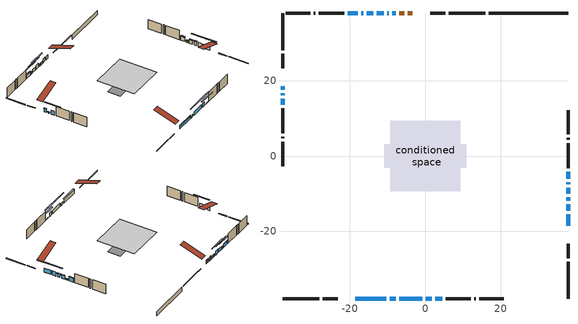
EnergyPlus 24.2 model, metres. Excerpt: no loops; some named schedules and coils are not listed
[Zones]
conditioned space
 floor adiabatic (AdiabaticFloorConstruction): -9.32,-9.32 -9.32,9.32 9.32,9.32 9.32,-9.32 z2.59
 floor foundation (Slab1 construction): -3.73,-1.52 -3.73,1.52 3.73,1.52 3.73,-1.52 z-1.98
 floor foundation (Slab2 construction): -10.9,-3.12 -10.9,3.12 10.9,3.12 10.9,-3.12 z0
 wall outside (RimJoist1 construction): 15.97,37.93 6.2,37.93 / -37.93,-37.93 -28.16,-37.93 / -37.93,37.93 -37.93,28.16 / 37.93,-37.93 37.93,-28.16 z0.15:0.45
 wall outside (RimJoist2 construction): 5.27,37.93 1.33,37.93 / -27.23,-37.93 -23.29,-37.93 / -37.93,27.23 -37.93,23.29 / 37.93,-27.23 37.93,-23.29 z0.15:0.45
 wall outside (AdiabaticWallConstruction 1): -3.39,37.93 -4.65,37.93 / -5.58,37.93 -6.97,37.93 z0.15:2.18
 wall outside (AdiabaticWallConstruction): -7.9,37.93 -8.73,37.93 / -9.41,-37.93 -7.78,-37.93 / -9.66,37.93 -10.08,37.93 / -16.52,37.93 -16.98,37.93 z0.15:1.37; -37.93,18.57 -37.93,17.65 / -18.57,-37.93 -10.34,-37.93 / 37.93,-11.83 37.93,-10.92 / 37.93,-9.99 37.93,-8.46 z0.15:1.98; -37.93,16.73 -37.93,16.11 / 37.93,-7.54 37.93,-6.92 z0.15:0.76; 37.93,-18.57 37.93,-15.52 / -37.93,15.19 -37.93,13.66 / -6.85,-37.93 -0.76,-37.93 / 0.17,-37.93 1.7,-37.93 z0.15:2.18; 37.93,-14.59 37.93,-12.76 / -11.01,37.93 -12.84,37.93 / 37.93,-6 37.93,-4.17 z0.15:2.23; -13.77,37.93 -15.6,37.93 / -17.91,37.93 -20.66,37.93 z0.15:1.78; 2.62,-37.93 4.46,-37.93 z0.15:0.36
 wall outside (Wall1 construction): -21.58,37.93 -28.24,37.93 / 5.38,-37.93 12.04,-37.93 / -37.93,12.73 -37.93,6.07 / 37.93,-3.24 37.93,3.42 z0.15:5.03
 wall outside (Wall2 construction): -29.17,37.93 -29.66,37.93 / 12.97,-37.93 13.46,-37.93 / -37.93,5.15 -37.93,4.66 / 37.93,4.35 37.93,4.84 z0.15:5.03
 wall outside (Wall3 construction): -30.59,37.93 -37.01,37.93 / 14.39,-37.93 20.81,-37.93 / -37.93,3.73 -37.93,-2.69 / 37.93,5.77 37.93,12.18 z0.15:5.03
 wall foundation (FoundationWall1 construction): 37.93,37.93 16.9,37.93 z-1.98:0.15
 window (WindowConstruction 17): -7.9,37.93 -8.73,37.93 z0.15:1.37
 window (WindowConstruction 5): -37.93,18.57 -37.93,17.65 z0.15:1.98
 window (WindowConstruction 6): -37.93,16.72 -37.93,16.11 z0.15:0.76
 window (WindowConstruction 7): -18.57,-37.93 -10.34,-37.93 z0.15:1.98
 window (WindowConstruction 18): -9.41,-37.93 -7.78,-37.93 z0.15:1.37
 window (WindowConstruction 19): -9.66,37.93 -10.08,37.93 z0.15:1.37
 window (WindowConstruction 8): 37.93,-18.57 37.93,-15.52 z0.15:2.18
 window (WindowConstruction 9): 37.93,-14.59 37.93,-12.76 z0.15:2.23
 window (WindowConstruction 10): -11.01,37.93 -12.84,37.93 z0.15:2.23
 window (WindowConstruction 11): -13.77,37.93 -15.6,37.93 z0.15:1.77
 window (WindowConstruction 12): -16.53,37.93 -16.98,37.93 z0.15:1.37
 window (WindowConstruction 13): -37.93,15.18 -37.93,13.66 z0.15:2.18
 window (WindowConstruction 14): -6.85,-37.93 -0.76,-37.93 z0.15:2.18
 window (WindowConstruction 15): 0.17,-37.93 1.7,-37.93 z0.15:2.18
 window (WindowConstruction): 37.93,-11.83 37.93,-10.92 z0.15:1.98
 window (WindowConstruction 16): 2.63,-37.93 4.45,-37.93 z0.15:0.35
 window (WindowConstruction 1): 37.93,-9.99 37.93,-8.46 z0.15:1.98
 window (WindowConstruction 2): 37.93,-7.54 37.93,-6.93 z0.15:0.76
 window (WindowConstruction 3): 37.93,-6 37.93,-4.17 z0.15:2.23
 window (WindowConstruction 4): -17.91,37.93 -20.65,37.93 z0.15:1.77
 door (Door): -3.39,37.93 -4.65,37.93 z0.15:2.18
 door (Door 1): -5.58,37.93 -6.97,37.93 z0.15:2.18
 ceiling adiabatic (AdiabaticFloorConstruction): 9.32,-9.32 9.32,9.32 -9.32,9.32 -9.32,-9.32 z2.59
 roof outside (Roof1 construction): -2.46,37.93,5.03 -2.46,27.06,8.65 0.4,27.06,8.65 0.4,37.93,5.03; -19.5,-37.93,5.03 -19.5,-27.06,8.65 -22.36,-27.06,8.65 -22.36,-37.93,5.03; -37.93,19.5,5.03 -27.06,19.5,8.65 -27.06,22.36,8.65 -37.93,22.36,5.03; 37.93,-19.5,5.03 27.06,-19.5,8.65 27.06,-22.36,8.65 37.93,-22.36,5.03
shading: -37.93,17.45 -37.93,18.77 -38.35,18.77 -38.35,17.45 z2.18; -37.93,15.91 -37.93,16.92 -38.35,16.92 -38.35,15.91 z0.96; -10.14,-37.93 -18.77,-37.93 -18.77,-38.35 -10.14,-38.35 z2.18; 37.93,-12.18 37.93,-21.91 38.35,-21.91 38.35,-12.18 z5.52; 37.93,-9.42 37.93,-17.93 38.35,-17.93 38.35,-9.42 z5.57; -16.18,37.93 -7.67,37.93 -7.67,38.35 -16.18,38.35 z5.57; -18.94,37.93 -10.43,37.93 -10.43,38.35 -18.94,38.35 z5.12; -20.32,37.93 -13.18,37.93 -13.18,38.35 -20.32,38.35 z4.71; -37.93,10.32 -37.93,18.53 -38.35,18.53 -38.35,10.32 z5.52; 2.58,-37.93 -10.19,-37.93 -10.19,-38.35 2.58,-38.35 z5.52; 5.04,-37.93 -3.17,-37.93 -3.17,-38.35 5.04,-38.35 z5.52; 37.93,-10.72 37.93,-12.03 38.35,-12.03 38.35,-10.72 z2.18; 7.79,-37.93 -0.72,-37.93 -0.72,-38.35 7.79,-38.35 z3.69; 37.93,-8.26 37.93,-10.19 38.35,-10.19 38.35,-8.26 z2.18; 37.93,-6.72 37.93,-7.74 38.35,-7.74 38.35,-6.72 z0.96; 37.93,-3.97 37.93,-6.2 38.35,-6.2 38.35,-3.97 z2.43; -20.86,37.93 -17.71,37.93 -17.71,38.35 -20.86,38.35 z1.98
[Building]
Building 1: Terrain=Suburbs
[Site:Location]
St Jovite_QC: Latitude {deg}=46.08; Longitude {deg}=-74.56; Time Zone {hr}=-5; Elevation {m}=239; Keep Site Location Information=Yes
[Site:GroundTemperature:Shallow]
-1.01822, -3.33344, -3.51885, -2.42016, 1.99046, 6.38054, 10.1865, 12.5975, 12.8023, 10.8414, 7.13247, 2.87707
[Site:WaterMainsTemperature]
Calculation Method=Schedule; Temperature Schedule=mains temperature schedule
[Material] Roughness=Rough; Thermal Absorptance=0.9
Name | Thickness {m} | Conductivity {W/m-K} | Density {kg/m3} | Specific Heat {J/kg-K} | Solar Absorptance | Visible Absorptance
asphalt or fiberglass shingles | 0.00635 | 0.162714 | 1121.4 | 1465.45 | 0.84 | 0.84
concrete 4.0 in. | 0.1016 | 1.803125 | 2242.8 | 837.4 | 0.7 | 0.7
concrete 8.0 in. | 0.2032 | 1.803125 | 2242.8 | 837.4 | 0.7 | 0.7
door material | 0.04445 | 0.0451087 | 512.64 | 1214.23 | 0.7 | 0.7
exterior vertical ins | 0.0463172 | 0.029427 | 32.04 | 1214.23 | 0.7 | 0.7
floor covering | 0.0127 | 0.0433444 | 54.468 | 1339.84 | 0.6 | 0.6
floor rigid ins; wall rigid ins 1 | 0.512978 | 0.029427 | 32.04 | 1214.23 | 0.7 | 0.7
floor stud and cavity | 0.1397 | 1.75129 | 37.0049 | 1207.88 | 0.7 | 0.7
furniture material conditioned space 1 | 0.1524 | 0.115458 | 640.8 | 1214.23 | 0.6 | 0.6
gypsum board | 0.0127 | 0.160291 | 801 | 837.4 | 0.6 | 0.6
gypsum board 1 | 0.0127 | 0.160291 | 801 | 837.4 | 0.7 | 0.7
interior vertical ins | 0.025908 | 0.029427 | 32.04 | 1214.23 | 0.7 | 0.7
osb sheathing 0.5 in. | 0.0127 | 0.115458 | 512.64 | 1214.23 | 0.7 | 0.7
osb sheathing 0.75 in. | 0.01905 | 0.115458 | 512.64 | 1214.23 | 0.7 | 0.7
osb sheathing 2.0 in. | 0.0508 | 0.115458 | 512.64 | 1214.23 | 0.7 | 0.7
rim joist rigid ins; slab rigid ins | 0.051816 | 0.029427 | 32.04 | 1214.23 | 0.7 | 0.7
rim joist stud and cavity | 0.0508 | 0.0451784 | 125.044 | 1163.47 | 0.6 | 0.6
rim joist stud and cavity 1 | 0.0508 | 0.0361719 | 125.044 | 1163.47 | 0.6 | 0.6
roof rigid ins; wall rigid ins | 0.103632 | 0.029427 | 32.04 | 1214.23 | 0.7 | 0.7
roof stud and cavity | 0.2032 | 0.15109 | 78.34581 | 1123.46 | 0.7 | 0.7
wall stud and cavity | 0.1397 | 0.146382 | 139.0536 | 1170.24 | 0.7 | 0.7
wall stud and cavity 1 | 0.1397 | 0.215597 | 139.0536 | 1170.24 | 0.7 | 0.7
wall stud and cavity 2 | 0.1397 | 0.145844 | 139.0536 | 1170.24 | 0.7 | 0.7
wall stud and cavity 3 | 0.0889 | 0.380278 | 52.3479 | 1209.89 | 0.7 | 0.7
wall stud and cavity 4 | 0.0889 | 0.391764 | 83.0341 | 1211.67 | 0.7 | 0.7
wood siding | 0.0254 | 0.102417 | 544.68 | 1172.36 | 0.4 | 0.4
wood siding 1; wood siding 2; wood siding 3 | 0.0254 | 0.102417 | 544.68 | 1172.36 | 0.7 | 0.7
[WindowMaterial:SimpleGlazingSystem]
Name | U-Factor {W/m2-K} | Solar Heat Gain Coefficient
WindowMaterial | 1.848189 | 0.51
WindowMaterial 1 | 1.777214 | 0.54
WindowMaterial 10 | 3.13255 | 0.24
WindowMaterial 11 | 2.986628 | 0.6
WindowMaterial 12 | 2.96732 | 0.63
WindowMaterial 2 | 1.8692 | 0.49
WindowMaterial 3 | 1.79482 | 0.54
WindowMaterial 4 | 1.73804 | 0.56
WindowMaterial 5 | 3.28075 | 0.67
WindowMaterial 6 | 1.76813 | 0.55
WindowMaterial 7 | 1.85557 | 0.5
WindowMaterial 8 | 3.28075 | 0.68
WindowMaterial 9 | 3.276206 | 0.58
[Construction]
AdiabaticFloorConstruction: floor stud and cavity, floor rigid ins, osb sheathing 0.75 in., floor covering
AdiabaticWallConstruction: wood siding 2, wall rigid ins 1, wall stud and cavity 3, gypsum board
AdiabaticWallConstruction 1: wood siding 3, wall rigid ins 1, wall stud and cavity 3, gypsum board
Door; Door 1: door material
FoundationWall1 construction: concrete 8.0 in., gypsum board 1
furniture construction conditioned space 1: furniture material conditioned space 1
PartitionWallConstruction: gypsum board, wall stud and cavity 4, gypsum board
RimJoist1 construction: wood siding 1, osb sheathing 2.0 in., rim joist stud and cavity
RimJoist2 construction: wood siding 1, rim joist rigid ins, osb sheathing 2.0 in., rim joist stud and cavity 1
Roof1 construction: asphalt or fiberglass shingles, roof rigid ins, osb sheathing 0.75 in., roof stud and cavity, gypsum board
Slab1 construction: concrete 4.0 in.
Slab2 construction: slab rigid ins, concrete 4.0 in.
Wall1 construction: wood siding, wall rigid ins, osb sheathing 0.5 in., wall stud and cavity, gypsum board
Wall2 construction: wood siding, wall rigid ins, osb sheathing 0.5 in., wall stud and cavity 1, gypsum board
Wall3 construction: wood siding, wall rigid ins, osb sheathing 0.5 in., wall stud and cavity 2, gypsum board
WindowConstruction; WindowConstruction 5: WindowMaterial
WindowConstruction 1: WindowMaterial 1
WindowConstruction 10; WindowConstruction 3; WindowConstruction 9: WindowMaterial 3
WindowConstruction 11; WindowConstruction 4: WindowMaterial 4
WindowConstruction 12: WindowMaterial 7
WindowConstruction 13; WindowConstruction 8: WindowMaterial 6
WindowConstruction 14: WindowMaterial 8
WindowConstruction 15: WindowMaterial 9
WindowConstruction 16: WindowMaterial 10
WindowConstruction 17; WindowConstruction 19: WindowMaterial 11
WindowConstruction 18: WindowMaterial 12
WindowConstruction 2; WindowConstruction 6: WindowMaterial 2
WindowConstruction 7: WindowMaterial 5
[Zone]
conditioned space: Multiplier=1; Volume {m3}=924.9; Part of Total Floor Area=Yes
[Space]
conditioned space 1: Zone=conditioned space; Volume {m3}=924.9
[SurfaceProperty:ExposedFoundationPerimeter] Exposed Perimeter Calculation Method=TotalExposedPerimeter
Name | Total Exposed Perimeter {m}
Slab1 | 21.031
Slab2 | 56.083
[InternalMass] Zone or ZoneList=conditioned space; Space or SpaceList=conditioned space 1
Name | Construction | Surface Area {m2}
furniture mass conditioned space 1 | furniture construction conditioned space 1 | 202.412
partition wall mass | PartitionWallConstruction | 506.03
[Lights]
interior lighting: Zone or ZoneList or Space or SpaceList=conditioned space 1; Schedule=interior lighting schedule; Design Level Calculation Method=LightingLevel; Lighting Level {W}=343.2; Return Air Fraction=0; Fraction Radiant=0.6; Fraction Visible=0.2; Fraction Replaceable=1
[People]
occupants: Zone or ZoneList or Space or SpaceList=conditioned space 1; Number of People Schedule=occupants schedule; Number of People Calculation Method=People; Number of People=3; Fraction Radiant=0.314171; Sensible Heat Fraction=0.56303; Activity Level Schedule=occupants activity schedule; Carbon Dioxide Generation Rate {m3/s-W}=0; Enable ASHRAE 55 Comfort Warnings=No; Mean Radiant Temperature Calculation Type=EnclosureAveraged
[ElectricEquipment] Zone or ZoneList or Space or SpaceList=conditioned space 1; Design Level Calculation Method=EquipmentLevel
Name | Schedule | Design Level {W} | Fraction Latent | Fraction Radiant | Fraction Lost
clothes dryer | clothes dryer schedule | 140.772 | 0.015 | 0.081 | 0.85
clothes washer | clothes washer schedule | 32.1985 | 0.03 | 0.162 | 0.7
cooking range | cooking range schedule | 215.147 | 0.08 | 0.432 | 0.2
dishwasher | dishwasher schedule | 66.8632 | 0.3 | 0.18 | 0.4
fridge | fridge schedule | 72.9452 | 0 | 0.6 | 0
mech vent house fan | mech vent house fan schedule | 0 | 0 | 0 | 1
mech vent house fan cfis | mech vent house fan cfis schedule | 0 | 0 | 0 | 0
misc plug loads | misc plug loads schedule | 494.7 | 0.045 | 0.513 | 0.1
whole house fan | Always On Discrete | 0 | 0 | 0 | 1
[OtherEquipment] Zone or ZoneList or Space or SpaceList=conditioned space 1; Design Level Calculation Method=EquipmentLevel
Name | Fuel Type | Schedule | Design Level {W} | Fraction Latent | Fraction Radiant | Fraction Lost
clothes dryer 1 | Electricity | clothes dryer schedule | 0 | 0.015 | 0.081 | 0.85
cooking range 1 | Electricity | cooking range schedule | 0 | 0.08 | 0.432 | 0.2
general water use latent | None | general water use schedule | 62.594 | 1 | 0 | 0
general water use sensible | None | general water use schedule | -61.6891 | 0 | 0.6 | 0
mech vent house fan latent load | None | Always On Discrete | 0 | 1 | 0 | 0
mech vent house fan sensible load | None | Always On Discrete | 0 | 0 | 0 | 0
water heater energy adjustment1 | Electricity | Always On Discrete | 0.01 | 0 | 0 | 1
[ZoneInfiltration:DesignFlowRate] Zone or ZoneList or Space or SpaceList=conditioned space 1; Schedule=Always On Discrete; Design Flow Rate Calculation Method=Flow/Zone; Design Flow Rate {m3/s}=0
infil flow; natural vent flow; whole house fan flow
[ZoneControl:Thermostat]
conditioned space Thermostat: Zone or ZoneList=conditioned space; Control Type Schedule=conditioned space Thermostat Schedule; Control 1=conditioned space temperature setpoint; Temperature Difference Between Cutout And Setpoint {deltaC}=0
[ThermostatSetpoint:DualSetpoint]
conditioned space temperature setpoint: Heating Setpoint Temperature Schedule=heating setpoint; Cooling Setpoint Temperature Schedule=cooling setpoint
[AirLoopHVAC:UnitarySystem] Control Type=Load; Controlling Zone or Thermostat Location=conditioned space; Dehumidification Control Type=None; Availability Schedule=Always On Discrete; Fan Placement=BlowThrough; DX Heating Coil Sizing Ratio=1; Use DOAS DX Cooling Coil=No; Minimum Supply Air Temperature {C}=2; Latent Load Control=SensibleOnlyLoadControl; Cooling Supply Air Flow Rate Method=None; Heating Supply Air Flow Rate Method=SupplyAirFlowRate; Heating Supply Air Flow Rate {m3/s}=0.00141584; No Load Supply Air Flow Rate Method=SupplyAirFlowRate; No Load Supply Air Flow Rate {m3/s}=0; No Load Supply Air Flow Rate Control Set To Low Speed=Yes; Maximum Supply Air Temperature {C}=48.8889; Maximum Outdoor Dry-Bulb Temperature for Supplemental Heater Operation {C}=21; Ancillary On-Cycle Electric Power {W}=0; Ancillary Off-Cycle Electric Power {W}=0
Name | Supply Fan | Supply Air Fan Operating Mode Schedule | Heating Coil
unit heater unitary system | unit heater supply fan | unit heater auto fan schedule | unit heater htg coil
unit heater unitary system 1 | unit heater supply fan 1 | unit heater auto fan schedule 1 | unit heater htg coil 1
[Zone equipment]
conditioned space: electric baseboard, unit heater unitary system, unit heater unitary system 1
[Foundation:Kiva] Initial Indoor Air Temperature {C}=21; Wall Depth Below Slab {m}=0.2032
Name | Wall Height Above Grade {m} | Custom Block Material Name 1 | Custom Block Depth 1 {m} | Custom Block X Position 1 {m} | Custom Block Z Position 1 {m} | Interior Vertical Insulation Material | Interior Vertical Insulation Depth {m}
Foundation Kiva 1 | 0.149992 | exterior vertical ins | 2.13 | 0.2159 | 0
Foundation Kiva 2 | 0.1016 |  |  |  |  | interior vertical ins | 0.1016
[Foundation:Kiva:Settings]
Soil Conductivity {W/m-K}=0.849921; Soil Density {kg/m3}=1842.3; Soil Specific Heat {J/kg-K}=418.7; Ground Solar Absorptivity=0.9; Ground Thermal Absorptivity=0.9; Ground Surface Roughness {m}=0.03; Far-Field Width {m}=40; Deep-Ground Boundary Condition=ZeroFlux; Deep-Ground Depth {m}=40; Minimum Cell Dimension {m}=0.2; Maximum Cell Growth Coefficient=3; Simulation Timestep=Timestep
[Exterior:Lights]
exterior lighting: Schedule=exterior lighting schedule; Design Level {W}=75.6
[EnergyManagementSystem:Sensor] Output:Variable or Output:Meter Index Key=conditioned space
Name | Output:Variable or Output:Meter
conditioned_space_clg_unmet_s | Zone Cooling Setpoint Not Met Time
conditioned_space_htg_unmet_s | Zone Heating Setpoint Not Met Time
fridge_tin_s; tin_s; tin_s_1 | Zone Mean Air Temperature
tout_s | Zone Outdoor Air Drybulb Temperature
win_s | Zone Air Humidity Ratio
[Schedule:Week:Daily]
interior lighting schedule Week Rule - Jan1-Jan27: interior lighting schedule day, interior lighting schedule day, interior lighting schedule day, interior lighting schedule day, interior lighting schedule day, interior lighting schedule day, interior lighting schedule day, interior lighting schedule default day, interior lighting schedule default day, interior lighting schedule default day, interior lighting schedule default day, interior lighting schedule default day
interior lighting schedule Week Rule - Jan28-Feb3: interior lighting schedule day, interior lighting schedule day, interior lighting schedule day, interior lighting schedule day, interior lighting schedule day 1, interior lighting schedule day 1, interior lighting schedule day 1, interior lighting schedule default day, interior lighting schedule default day, interior lighting schedule default day, interior lighting schedule default day, interior lighting schedule default day
interior lighting schedule Week Rule - Feb4-Feb24: interior lighting schedule day 1, interior lighting schedule day 1, interior lighting schedule day 1, interior lighting schedule day 1, interior lighting schedule day 1, interior lighting schedule day 1, interior lighting schedule day 1, interior lighting schedule default day, interior lighting schedule default day, interior lighting schedule default day, interior lighting schedule default day, interior lighting schedule default day
interior lighting schedule Week Rule - Feb25-Mar3: interior lighting schedule day 1, interior lighting schedule day 1, interior lighting schedule day 1, interior lighting schedule day 1, interior lighting schedule day 2, interior lighting schedule day 2, interior lighting schedule day 2, interior lighting schedule default day, interior lighting schedule default day, interior lighting schedule default day, interior lighting schedule default day, interior lighting schedule default day
interior lighting schedule Week Rule - Mar4-Mar31: interior lighting schedule day 2, interior lighting schedule day 2, interior lighting schedule day 2, interior lighting schedule day 2, interior lighting schedule day 2, interior lighting schedule day 2, interior lighting schedule day 2, interior lighting schedule default day, interior lighting schedule default day, interior lighting schedule default day, interior lighting schedule default day, interior lighting schedule default day
interior lighting schedule Week Rule - Apr1-Apr28: interior lighting schedule day 3, interior lighting schedule day 3, interior lighting schedule day 3, interior lighting schedule day 3, interior lighting schedule day 3, interior lighting schedule day 3, interior lighting schedule day 3, interior lighting schedule default day, interior lighting schedule default day, interior lighting schedule default day, interior lighting schedule default day, interior lighting schedule default day
interior lighting schedule Week Rule - Apr29-May5: interior lighting schedule day 3, interior lighting schedule day 3, interior lighting schedule day 4, interior lighting schedule day 4, interior lighting schedule day 4, interior lighting schedule day 4, interior lighting schedule day 4, interior lighting schedule default day, interior lighting schedule default day, interior lighting schedule default day, interior lighting schedule default day, interior lighting schedule default day
interior lighting schedule Week Rule - May6-May26: interior lighting schedule day 4, interior lighting schedule day 4, interior lighting schedule day 4, interior lighting schedule day 4, interior lighting schedule day 4, interior lighting schedule day 4, interior lighting schedule day 4, interior lighting schedule default day, interior lighting schedule default day, interior lighting schedule default day, interior lighting schedule default day, interior lighting schedule default day
interior lighting schedule Week Rule - May27-Jun2: interior lighting schedule day 4, interior lighting schedule day 4, interior lighting schedule day 4, interior lighting schedule day 4, interior lighting schedule day 4, interior lighting schedule day 5, interior lighting schedule day 5, interior lighting schedule default day, interior lighting schedule default day, interior lighting schedule default day, interior lighting schedule default day, interior lighting schedule default day
interior lighting schedule Week Rule - Jun3-Jun30: interior lighting schedule day 5, interior lighting schedule day 5, interior lighting schedule day 5, interior lighting schedule day 5, interior lighting schedule day 5, interior lighting schedule day 5, interior lighting schedule day 5, interior lighting schedule default day, interior lighting schedule default day, interior lighting schedule default day, interior lighting schedule default day, interior lighting schedule default day
interior lighting schedule Week Rule - Jul1-Jul28: interior lighting schedule day 6, interior lighting schedule day 6, interior lighting schedule day 6, interior lighting schedule day 6, interior lighting schedule day 6, interior lighting schedule day 6, interior lighting schedule day 6, interior lighting schedule default day, interior lighting schedule default day, interior lighting schedule default day, interior lighting schedule default day, interior lighting schedule default day
interior lighting schedule Week Rule - Jul29-Aug4: interior lighting schedule day 6, interior lighting schedule day 6, interior lighting schedule day 6, interior lighting schedule day 7, interior lighting schedule day 7, interior lighting schedule day 7, interior lighting schedule day 7, interior lighting schedule default day, interior lighting schedule default day, interior lighting schedule default day, interior lighting schedule default day, interior lighting schedule default day
interior lighting schedule Week Rule - Aug5-Aug25: interior lighting schedule day 7, interior lighting schedule day 7, interior lighting schedule day 7, interior lighting schedule day 7, interior lighting schedule day 7, interior lighting schedule day 7, interior lighting schedule day 7, interior lighting schedule default day, interior lighting schedule default day, interior lighting schedule default day, interior lighting schedule default day, interior lighting schedule default day
interior lighting schedule Week Rule - Aug26-Sep1: interior lighting schedule day 7, interior lighting schedule day 7, interior lighting schedule day 7, interior lighting schedule day 7, interior lighting schedule day 7, interior lighting schedule day 7, interior lighting schedule day 8, interior lighting schedule default day, interior lighting schedule default day, interior lighting schedule default day, interior lighting schedule default day, interior lighting schedule default day
interior lighting schedule Week Rule - Sep2-Sep29: interior lighting schedule day 8, interior lighting schedule day 8, interior lighting schedule day 8, interior lighting schedule day 8, interior lighting schedule day 8, interior lighting schedule day 8, interior lighting schedule day 8, interior lighting schedule default day, interior lighting schedule default day, interior lighting schedule default day, interior lighting schedule default day, interior lighting schedule default day
interior lighting schedule Week Rule - Sep30-Oct6: interior lighting schedule day 8, interior lighting schedule day 9, interior lighting schedule day 9, interior lighting schedule day 9, interior lighting schedule day 9, interior lighting schedule day 9, interior lighting schedule day 9, interior lighting schedule default day, interior lighting schedule default day, interior lighting schedule default day, interior lighting schedule default day, interior lighting schedule default day
interior lighting schedule Week Rule - Oct7-Oct27: interior lighting schedule day 9, interior lighting schedule day 9, interior lighting schedule day 9, interior lighting schedule day 9, interior lighting schedule day 9, interior lighting schedule day 9, interior lighting schedule day 9, interior lighting schedule default day, interior lighting schedule default day, interior lighting schedule default day, interior lighting schedule default day, interior lighting schedule default day
interior lighting schedule Week Rule - Oct28-Nov3: interior lighting schedule day 9, interior lighting schedule day 9, interior lighting schedule day 9, interior lighting schedule day 9, interior lighting schedule day 10, interior lighting schedule day 10, interior lighting schedule day 10, interior lighting schedule default day, interior lighting schedule default day, interior lighting schedule default day, interior lighting schedule default day, interior lighting schedule default day
interior lighting schedule Week Rule - Nov4-Nov24: interior lighting schedule day 10, interior lighting schedule day 10, interior lighting schedule day 10, interior lighting schedule day 10, interior lighting schedule day 10, interior lighting schedule day 10, interior lighting schedule day 10, interior lighting schedule default day, interior lighting schedule default day, interior lighting schedule default day, interior lighting schedule default day, interior lighting schedule default day
interior lighting schedule Week Rule - Nov25-Dec1: interior lighting schedule day 10, interior lighting schedule day 10, interior lighting schedule day 10, interior lighting schedule day 10, interior lighting schedule day 10, interior lighting schedule day 10, interior lighting schedule day 11, interior lighting schedule default day, interior lighting schedule default day, interior lighting schedule default day, interior lighting schedule default day, interior lighting schedule default day
interior lighting schedule Week Rule - Dec2-Dec31: interior lighting schedule day 11, interior lighting schedule day 11, interior lighting schedule day 11, interior lighting schedule day 11, interior lighting schedule day 11, interior lighting schedule day 11, interior lighting schedule day 11, interior lighting schedule default day, interior lighting schedule default day, interior lighting schedule default day, interior lighting schedule default day, interior lighting schedule default day
occupants schedule Week Rule - Jan1-Dec31: occupants schedule day, occupants schedule day, occupants schedule day, occupants schedule day, occupants schedule day, occupants schedule day, occupants schedule day, occupants schedule default day, occupants schedule default day, occupants schedule default day, occupants schedule default day, occupants schedule default day
clothes dryer schedule Week Rule - Jan1-Dec31: clothes dryer schedule day, clothes dryer schedule day, clothes dryer schedule day, clothes dryer schedule day, clothes dryer schedule day, clothes dryer schedule day, clothes dryer schedule day, clothes dryer schedule default day, clothes dryer schedule default day, clothes dryer schedule default day, clothes dryer schedule default day, clothes dryer schedule default day
clothes washer schedule Week Rule - Jan1-Dec31: clothes washer schedule day, clothes washer schedule day, clothes washer schedule day, clothes washer schedule day, clothes washer schedule day, clothes washer schedule day, clothes washer schedule day, clothes washer schedule default day, clothes washer schedule default day, clothes washer schedule default day, clothes washer schedule default day, clothes washer schedule default day
cooking range schedule Week Rule - Jan1-Dec31: cooking range schedule day, cooking range schedule day, cooking range schedule day, cooking range schedule day, cooking range schedule day, cooking range schedule day, cooking range schedule day, cooking range schedule default day, cooking range schedule default day, cooking range schedule default day, cooking range schedule default day, cooking range schedule default day
dishwasher schedule Week Rule - Jan1-Dec31: dishwasher schedule day, dishwasher schedule day, dishwasher schedule day, dishwasher schedule day, dishwasher schedule day, dishwasher schedule day, dishwasher schedule day, dishwasher schedule default day, dishwasher schedule default day, dishwasher schedule default day, dishwasher schedule default day, dishwasher schedule default day
misc plug loads schedule Week Rule - Jan1-Dec31: misc plug loads schedule day, misc plug loads schedule day, misc plug loads schedule day, misc plug loads schedule day, misc plug loads schedule day, misc plug loads schedule day, misc plug loads schedule day, misc plug loads schedule default day, misc plug loads schedule default day, misc plug loads schedule default day, misc plug loads schedule default day, misc plug loads schedule default day
general water use schedule Week Rule - Jan1-Dec31: general water use schedule day, general water use schedule day, general water use schedule day, general water use schedule day, general water use schedule day, general water use schedule day, general water use schedule day, general water use schedule default day, general water use schedule default day, general water use schedule default day, general water use schedule default day, general water use schedule default day
exterior lighting schedule Week Rule - Jan1-Jan27: exterior lighting schedule day, exterior lighting schedule day, exterior lighting schedule day, exterior lighting schedule day, exterior lighting schedule day, exterior lighting schedule day, exterior lighting schedule day, exterior lighting schedule default day, exterior lighting schedule default day, exterior lighting schedule default day, exterior lighting schedule default day, exterior lighting schedule default day
exterior lighting schedule Week Rule - Jan28-Feb3: exterior lighting schedule day, exterior lighting schedule day, exterior lighting schedule day, exterior lighting schedule day, exterior lighting schedule day 1, exterior lighting schedule day 1, exterior lighting schedule day 1, exterior lighting schedule default day, exterior lighting schedule default day, exterior lighting schedule default day, exterior lighting schedule default day, exterior lighting schedule default day
exterior lighting schedule Week Rule - Feb4-Feb24: exterior lighting schedule day 1, exterior lighting schedule day 1, exterior lighting schedule day 1, exterior lighting schedule day 1, exterior lighting schedule day 1, exterior lighting schedule day 1, exterior lighting schedule day 1, exterior lighting schedule default day, exterior lighting schedule default day, exterior lighting schedule default day, exterior lighting schedule default day, exterior lighting schedule default day
exterior lighting schedule Week Rule - Feb25-Mar3: exterior lighting schedule day 1, exterior lighting schedule day 1, exterior lighting schedule day 1, exterior lighting schedule day 1, exterior lighting schedule day 2, exterior lighting schedule day 2, exterior lighting schedule day 2, exterior lighting schedule default day, exterior lighting schedule default day, exterior lighting schedule default day, exterior lighting schedule default day, exterior lighting schedule default day
exterior lighting schedule Week Rule - Mar4-Mar31: exterior lighting schedule day 2, exterior lighting schedule day 2, exterior lighting schedule day 2, exterior lighting schedule day 2, exterior lighting schedule day 2, exterior lighting schedule day 2, exterior lighting schedule day 2, exterior lighting schedule default day, exterior lighting schedule default day, exterior lighting schedule default day, exterior lighting schedule default day, exterior lighting schedule default day
exterior lighting schedule Week Rule - Apr1-Apr28: exterior lighting schedule day 3, exterior lighting schedule day 3, exterior lighting schedule day 3, exterior lighting schedule day 3, exterior lighting schedule day 3, exterior lighting schedule day 3, exterior lighting schedule day 3, exterior lighting schedule default day, exterior lighting schedule default day, exterior lighting schedule default day, exterior lighting schedule default day, exterior lighting schedule default day
exterior lighting schedule Week Rule - Apr29-May5: exterior lighting schedule day 3, exterior lighting schedule day 3, exterior lighting schedule day 4, exterior lighting schedule day 4, exterior lighting schedule day 4, exterior lighting schedule day 4, exterior lighting schedule day 4, exterior lighting schedule default day, exterior lighting schedule default day, exterior lighting schedule default day, exterior lighting schedule default day, exterior lighting schedule default day
exterior lighting schedule Week Rule - May6-May26: exterior lighting schedule day 4, exterior lighting schedule day 4, exterior lighting schedule day 4, exterior lighting schedule day 4, exterior lighting schedule day 4, exterior lighting schedule day 4, exterior lighting schedule day 4, exterior lighting schedule default day, exterior lighting schedule default day, exterior lighting schedule default day, exterior lighting schedule default day, exterior lighting schedule default day
exterior lighting schedule Week Rule - May27-Jun2: exterior lighting schedule day 4, exterior lighting schedule day 4, exterior lighting schedule day 4, exterior lighting schedule day 4, exterior lighting schedule day 4, exterior lighting schedule day 5, exterior lighting schedule day 5, exterior lighting schedule default day, exterior lighting schedule default day, exterior lighting schedule default day, exterior lighting schedule default day, exterior lighting schedule default day
exterior lighting schedule Week Rule - Jun3-Jun30: exterior lighting schedule day 5, exterior lighting schedule day 5, exterior lighting schedule day 5, exterior lighting schedule day 5, exterior lighting schedule day 5, exterior lighting schedule day 5, exterior lighting schedule day 5, exterior lighting schedule default day, exterior lighting schedule default day, exterior lighting schedule default day, exterior lighting schedule default day, exterior lighting schedule default day
exterior lighting schedule Week Rule - Jul1-Jul28: exterior lighting schedule day 6, exterior lighting schedule day 6, exterior lighting schedule day 6, exterior lighting schedule day 6, exterior lighting schedule day 6, exterior lighting schedule day 6, exterior lighting schedule day 6, exterior lighting schedule default day, exterior lighting schedule default day, exterior lighting schedule default day, exterior lighting schedule default day, exterior lighting schedule default day
exterior lighting schedule Week Rule - Jul29-Aug4: exterior lighting schedule day 6, exterior lighting schedule day 6, exterior lighting schedule day 6, exterior lighting schedule day 7, exterior lighting schedule day 7, exterior lighting schedule day 7, exterior lighting schedule day 7, exterior lighting schedule default day, exterior lighting schedule default day, exterior lighting schedule default day, exterior lighting schedule default day, exterior lighting schedule default day
[Schedule:Year]
interior lighting schedule: interior lighting schedule Week Rule - Jan1-Jan27, 1, 1, 1, 27, interior lighting schedule Week Rule - Jan28-Feb3, 1, 28, 2, 3, interior lighting schedule Week Rule - Feb4-Feb24, 2, 4, 2, 24, interior lighting schedule Week Rule - Feb25-Mar3, 2, 25, 3, 3, interior lighting schedule Week Rule - Mar4-Mar31, 3, 4, 3, 31, interior lighting schedule Week Rule - Apr1-Apr28, 4, 1, 4, 28, interior lighting schedule Week Rule - Apr29-May5, 4, 29, 5, 5, interior lighting schedule Week Rule - May6-May26, 5, 6, 5, 26, interior lighting schedule Week Rule - May27-Jun2, 5, 27, 6, 2, interior lighting schedule Week Rule - Jun3-Jun30, 6, 3, 6, 30, interior lighting schedule Week Rule - Jul1-Jul28, 7, 1, 7, 28, interior lighting schedule Week Rule - Jul29-Aug4, 7, 29, 8, 4, interior lighting schedule Week Rule - Aug5-Aug25, 8, 5, 8, 25, interior lighting schedule Week Rule - Aug26-Sep1, 8, 26, 9, 1, interior lighting schedule Week Rule - Sep2-Sep29, 9, 2, 9, 29, interior lighting schedule Week Rule - Sep30-Oct6, 9, 30, 10, 6, interior lighting schedule Week Rule - Oct7-Oct27, 10, 7, 10, 27, interior lighting schedule Week Rule - Oct28-Nov3, 10, 28, 11, 3, interior lighting schedule Week Rule - Nov4-Nov24, 11, 4, 11, 24, interior lighting schedule Week Rule - Nov25-Dec1, 11, 25, 12, 1, interior lighting schedule Week Rule - Dec2-Dec31, 12, 2, 12, 31
occupants schedule: occupants schedule Week Rule - Jan1-Dec31, 1, 1, 12, 31
clothes dryer schedule: clothes dryer schedule Week Rule - Jan1-Dec31, 1, 1, 12, 31
clothes washer schedule: clothes washer schedule Week Rule - Jan1-Dec31, 1, 1, 12, 31
cooking range schedule: cooking range schedule Week Rule - Jan1-Dec31, 1, 1, 12, 31
dishwasher schedule: dishwasher schedule Week Rule - Jan1-Dec31, 1, 1, 12, 31
misc plug loads schedule: misc plug loads schedule Week Rule - Jan1-Dec31, 1, 1, 12, 31
general water use schedule: general water use schedule Week Rule - Jan1-Dec31, 1, 1, 12, 31
exterior lighting schedule: exterior lighting schedule Week Rule - Jan1-Jan27, 1, 1, 1, 27, exterior lighting schedule Week Rule - Jan28-Feb3, 1, 28, 2, 3, exterior lighting schedule Week Rule - Feb4-Feb24, 2, 4, 2, 24, exterior lighting schedule Week Rule - Feb25-Mar3, 2, 25, 3, 3, exterior lighting schedule Week Rule - Mar4-Mar31, 3, 4, 3, 31, exterior lighting schedule Week Rule - Apr1-Apr28, 4, 1, 4, 28, exterior lighting schedule Week Rule - Apr29-May5, 4, 29, 5, 5, exterior lighting schedule Week Rule - May6-May26, 5, 6, 5, 26, exterior lighting schedule Week Rule - May27-Jun2, 5, 27, 6, 2, exterior lighting schedule Week Rule - Jun3-Jun30, 6, 3, 6, 30, exterior lighting schedule Week Rule - Jul1-Jul28, 7, 1, 7, 28, exterior lighting schedule Week Rule - Jul29-Aug4, 7, 29, 8, 4, exterior lighting schedule Week Rule - Aug5-Aug25, 8, 5, 8, 25, exterior lighting schedule Week Rule - Aug26-Sep1, 8, 26, 9, 1, exterior lighting schedule Week Rule - Sep2-Sep29, 9, 2, 9, 29, exterior lighting schedule Week Rule - Sep30-Oct6, 9, 30, 10, 6, exterior lighting schedule Week Rule - Oct7-Oct27, 10, 7, 10, 27, exterior lighting schedule Week Rule - Oct28-Nov3, 10, 28, 11, 3, exterior lighting schedule Week Rule - Nov4-Nov24, 11, 4, 11, 24, exterior lighting schedule Week Rule - Nov25-Dec1, 11, 25, 12, 1, exterior lighting schedule Week Rule - Dec2-Dec31, 12, 2, 12, 31
[Schedule:Constant]
Name | Hourly Value
occupants activity schedule | 117.228
fridge schedule; unit heater auto fan schedule; unit heater auto fan schedule 1 | 0
mech vent house fan schedule; mech vent house fan cfis schedule; Always On Discrete | 1
[Schedule:Compact]
conditioned space Thermostat Schedule: Through: 12/31, For: AllDays, Until: 24:00, 4
mains temperature schedule: Through: 01/01, For: AllDays, Until: 24:00, 4.46778, Through: 01/02, For: AllDays, Until: 24:00, 4.39389, Through: 01/03, For: AllDays, Until: 24:00, 4.32111, Through: 01/04, For: AllDays, Until: 24:00, 4.24944, Through: 01/05, For: AllDays, Until: 24:00, 4.17889, Through: 01/06, For: AllDays, Until: 24:00, 4.10944, Through: 01/07, For: AllDays, Until: 24:00, 4.04111, Through: 01/08, For: AllDays, Until: 24:00, 3.97389, Through: 01/09, For: AllDays, Until: 24:00, 3.90778, Through: 01/10, For: AllDays, Until: 24:00, 3.84278, Through: 01/11, For: AllDays, Until: 24:00, 3.77889, Through: 01/12, For: AllDays, Until: 24:00, 3.71611, Through: 01/13, For: AllDays, Until: 24:00, 3.65444, Through: 01/14, For: AllDays, Until: 24:00, 3.59444, Through: 01/15, For: AllDays, Until: 24:00, 3.53556, Through: 01/16, For: AllDays, Until: 24:00, 3.47778, Through: 01/17, For: AllDays, Until: 24:00, 3.42111, Through: 01/18, For: AllDays, Until: 24:00, 3.36611, Through: 01/19, For: AllDays, Until: 24:00, 3.31222, Through: 01/20, For: AllDays, Until: 24:00, 3.26, Through: 01/21, For: AllDays, Until: 24:00, 3.20889, Through: 01/22, For: AllDays, Until: 24:00, 3.15889, Through: 01/23, For: AllDays, Until: 24:00, 3.11056, Through: 01/24, For: AllDays, Until: 24:00, 3.06389, Through: 01/25, For: AllDays, Until: 24:00, 3.01833, Through: 01/26, For: AllDays, Until: 24:00, 2.97389, Through: 01/27, For: AllDays, Until: 24:00, 2.93111, Through: 01/28, For: AllDays, Until: 24:00, 2.89, Through: 01/29, For: AllDays, Until: 24:00, 2.85, Through: 01/30, For: AllDays, Until: 24:00, 2.81167, Through: 01/31, For: AllDays, Until: 24:00, 2.775, Through: 02/01, For: AllDays, Until: 24:00, 2.73944, Through: 02/02, For: AllDays, Until: 24:00, 2.70556, Through: 02/03, For: AllDays, Until: 24:00, 2.67333, Through: 02/04, For: AllDays, Until: 24:00, 2.64222, Through: 02/05, For: AllDays, Until: 24:00, 2.61333, Through: 02/06, For: AllDays, Until: 24:00, 2.58556, Through: 02/07, For: AllDays, Until: 24:00, 2.55944, Through: 02/08, For: AllDays, Until: 24:00, 2.53444, Through: 02/09, For: AllDays, Until: 24:00, 2.51167, Through: 02/10, For: AllDays, Until: 24:00, 2.49, Through: 02/11, For: AllDays, Until: 24:00, 2.47, Through: 02/12, For: AllDays, Until: 24:00, 2.45167, Through: 02/13, For: AllDays, Until: 24:00, 2.435, Through: 02/14, For: AllDays, Until: 24:00, 2.41944, Through: 02/15, For: AllDays, Until: 24:00, 2.40611, Through: 02/16, For: AllDays, Until: 24:00, 2.39389, Through: 02/17, For: AllDays, Until: 24:00, 2.38389, Through: 02/18, For: AllDays, Until: 24:00, 2.375, Through: 02/19, For: AllDays, Until: 24:00, 2.36778, Through: 02/20, For: AllDays, Until: 24:00, 2.36222, Through: 02/21, For: AllDays, Until: 24:00, 2.35833, Through: 02/22, For: AllDays, Until: 24:00, 2.35611, Through: 02/23, For: AllDays, Until: 24:00, 2.355, Through: 02/24, For: AllDays, Until: 24:00, 2.35611, Through: 02/25, For: AllDays, Until: 24:00, 2.35889, Through: 02/26, For: AllDays, Until: 24:00, 2.36278, Through: 02/27, For: AllDays, Until: 24:00, 2.36833, Through: 02/28, For: AllDays, Until: 24:00, 2.37611, Through: 03/01, For: AllDays, Until: 24:00, 2.385, Through: 03/02, For: AllDays, Until: 24:00, 2.39556, Through: 03/03, For: AllDays, Until: 24:00, 2.40778, Through: 03/04, For: AllDays, Until: 24:00, 2.42167, Through: 03/05, For: AllDays, Until: 24:00, 2.43667, Through: 03/06, For: AllDays, Until: 24:00, 2.45389, Through: 03/07, For: AllDays, Until: 24:00, 2.47222, Through: 03/08, For: AllDays, Until: 24:00, 2.49278, Through: 03/09, For: AllDays, Until: 24:00, 2.51444, Through: 03/10, For: AllDays, Until: 24:00, 2.53778, Through: 03/11, For: AllDays, Until: 24:00, 2.56278, Through: 03/12, For: AllDays, Until: 24:00, 2.58889, Through: 03/13, For: AllDays, Until: 24:00, 2.61667, Through: 03/14, For: AllDays, Until: 24:00, 2.64667, Through: 03/15, For: AllDays, Until: 24:00, 2.67722, Through: 03/16, For: AllDays, Until: 24:00, 2.71, Through: 03/17, For: AllDays, Until: 24:00, 2.74389, Through: 03/18, For: AllDays, Until: 24:00, 2.77944, Through: 03/19, For: AllDays, Until: 24:00, 2.81667, Through: 03/20, For: AllDays, Until: 24:00, 2.855, Through: 03/21, For: AllDays, Until: 24:00, 2.895, Through: 03/22, For: AllDays, Until: 24:00, 2.93667, Through: 03/23, For: AllDays, Until: 24:00, 2.97944, Through: 03/24, For: AllDays, Until: 24:00, 3.02389, Through: 03/25, For: AllDays, Until: 24:00, 3.06944, Through: 03/26, For: AllDays, Until: 24:00, 3.11667, Through: 03/27, For: AllDays, Until: 24:00, 3.16556, Through: 03/28, For: AllDays, Until: 24:00, 3.21556, Through: 03/29, For: AllDays, Until: 24:00, 3.26667, Through: 03/30, For: AllDays, Until: 24:00, 3.31944, Through: 03/31, For: AllDays, Until: 24:00, 3.37333, Through: 04/01, For: AllDays, Until: 24:00, 3.42833, Through: 04/02, For: AllDays, Until: 24:00, 3.485, Through: 04/03, For: AllDays, Until: 24:00, 3.54278, Through: 04/04, For: AllDays, Until: 24:00, 3.60222, Through: 04/05, For: AllDays, Until: 24:00, 3.66222, Through: 04/06, For: AllDays, Until: 24:00, 3.72389, Through: 04/07, For: AllDays, Until: 24:00, 3.78667, Through: 04/08, For: AllDays, Until: 24:00, 3.85111, Through: 04/09, For: AllDays, Until: 24:00, 3.91611, Through: 04/10, For: AllDays, Until: 24:00, 3.98222, Through: 04/11, For: AllDays, Until: 24:00, 4.05, Through: 04/12, For: AllDays, Until: 24:00, 4.11833, Through: 04/13, For: AllDays, Until: 24:00, 4.18833, Through: 04/14, For: AllDays, Until: 24:00, 4.25889, Through: 04/15, For: AllDays, Until: 24:00, 4.33056, Through: 04/16, For: AllDays, Until: 24:00, 4.40333, Through: 04/17, For: AllDays, Until: 24:00, 4.47722, Through: 04/18, For: AllDays, Until: 24:00, 4.55222, Through: 04/19, For: AllDays, Until: 24:00, 4.62833, Through: 04/20, For: AllDays, Until: 24:00, 4.705, Through: 04/21, For: AllDays, Until: 24:00, 4.78222, Through: 04/22, For: AllDays, Until: 24:00, 4.86111, Through: 04/23, For: AllDays, Until: 24:00, 4.94056, Through: 04/24, For: AllDays, Until: 24:00, 5.02056, Through: 04/25, For: AllDays, Until: 24:00, 5.10167, Through: 04/26, For: AllDays, Until: 24:00, 5.18389, Through: 04/27, For: AllDays, Until: 24:00, 5.26667, Through: 04/28, For: AllDays, Until: 24:00, 5.35, Through: 04/29, For: AllDays, Until: 24:00, 5.43444, Through: 04/30, For: AllDays, Until: 24:00, 5.51889, Through: 05/01, For: AllDays, Until: 24:00, 5.60444, Through: 05/02, For: AllDays, Until: 24:00, 5.69111, Through: 05/03, For: AllDays, Until: 24:00, 5.77778, Through: 05/04, For: AllDays, Until: 24:00, 5.865, Through: 05/05, For: AllDays, Until: 24:00, 5.95333, Through: 05/06, For: AllDays, Until: 24:00, 6.04167, Through: 05/07, For: AllDays, Until: 24:00, 6.13111, Through: 05/08, For: AllDays, Until: 24:00, 6.22056, Through: 05/09, For: AllDays, Until: 24:00, 6.31056, Through: 05/10, For: AllDays, Until: 24:00, 6.40111, Through: 05/11, For: AllDays, Until: 24:00, 6.49222, Through: 05/12, For: AllDays, Until: 24:00, 6.58333, Through: 05/13, For: AllDays, Until: 24:00, 6.675, Through: 05/14, For: AllDays, Until: 24:00, 6.76722, Through: 05/15, For: AllDays, Until: 24:00, 6.85944, Through: 05/16, For: AllDays, Until: 24:00, 6.95222, Through: 05/17, For: AllDays, Until: 24:00, 7.045, Through: 05/18, For: AllDays, Until: 24:00, 7.13833, Through: 05/19, For: AllDays, Until: 24:00, 7.23111, Through: 05/20, For: AllDays, Until: 24:00, 7.325, Through: 05/21, For: AllDays, Until: 24:00, 7.41833, Through: 05/22, For: AllDays, Until: 24:00, 7.51222, Through: 05/23, For: AllDays, Until: 24:00, 7.60611, Through: 05/24, For: AllDays, Until: 24:00, 7.7, Through: 05/25, For: AllDays, Until: 24:00, 7.79389, Through: 05/26, For: AllDays, Until: 24:00, 7.88778, Through: 05/27, For: AllDays, Until: 24:00, 7.98167, Through: 05/28, For: AllDays, Until: 24:00, 8.07556, Through: 05/29, For: AllDays, Until: 24:00, 8.16944, Through: 05/30, For: AllDays, Until: 24:00, 8.26333, Through: 05/31, For: AllDays, Until: 24:00, 8.35667, Through: 06/01, For: AllDays, Until: 24:00, 8.45, Through: 06/02, For: AllDays, Until: 24:00, 8.54333, Through: 06/03, For: AllDays, Until: 24:00, 8.63611, Through: 06/04, For: AllDays, Until: 24:00, 8.72889, Through: 06/05, For: AllDays, Until: 24:00, 8.82167, Through: 06/06, For: AllDays, Until: 24:00, 8.91333, Through: 06/07, For: AllDays, Until: 24:00, 9.00556, Through: 06/08, For: AllDays, Until: 24:00, 9.09667, Through: 06/09, For: AllDays, Until: 24:00, 9.18778, Through: 06/10, For: AllDays, Until: 24:00, 9.27889, Through: 06/11, For: AllDays, Until: 24:00, 9.36889, Through: 06/12, For: AllDays, Until: 24:00, 9.45889, Through: 06/13, For: AllDays, Until: 24:00, 9.54833, Through: 06/14, For: AllDays, Until: 24:00, 9.63667, Through: 06/15, For: AllDays, Until: 24:00, 9.725, Through: 06/16, For: AllDays, Until: 24:00, 9.81278, Through: 06/17, For: AllDays, Until: 24:00, 9.9, Through: 06/18, For: AllDays, Until: 24:00, 9.98667, Through: 06/19, For: AllDays, Until: 24:00, 10.0722, Through: 06/20, For: AllDays, Until: 24:00, 10.1578, Through: 06/21, For: AllDays, Until: 24:00, 10.2422, Through: 06/22, For: AllDays, Until: 24:00, 10.3256, Through: 06/23, For: AllDays, Until: 24:00, 10.4089, Through: 06/24, For: AllDays, Until: 24:00, 10.4911, Through: 06/25, For: AllDays, Until: 24:00, 10.5728, Through: 06/26, For: AllDays, Until: 24:00, 10.6533, Through: 06/27, For: AllDays, Until: 24:00, 10.7328, Through: 06/28, For: AllDays, Until: 24:00, 10.8122, Through: 06/29, For: AllDays, Until: 24:00, 10.89, Through: 06/30, For: AllDays, Until: 24:00, 10.9672, Through: 07/01, For: AllDays, Until: 24:00, 11.0433, Through: 07/02, For: AllDays, Until: 24:00, 11.1183, Through: 07/03, For: AllDays, Until: 24:00, 11.1928, Through: 07/04, For: AllDays, Until: 24:00, 11.2661, Through: 07/05, For: AllDays, Until: 24:00, 11.3383, Through: 07/06, For: AllDays, Until: 24:00, 11.4094, Through: 07/07, For: AllDays, Until: 24:00, 11.48, Through: 07/08, For: AllDays, Until: 24:00, 11.5489, Through: 07/09, For: AllDays, Until: 24:00, 11.6167, Through: 07/10, For: AllDays, Until: 24:00, 11.6833, Through: 07/11, For: AllDays, Until: 24:00, 11.7494, Through: 07/12, For: AllDays, Until: 24:00, 11.8139, Through: 07/13, For: AllDays, Until: 24:00, 11.8772, Through: 07/14, For: AllDays, Until: 24:00, 11.9394, Through: 07/15, For: AllDays, Until: 24:00, 12, Through: 07/16, For: AllDays, Until: 24:00, 12.06, Through: 07/17, For: AllDays, Until: 24:00, 12.1183, Through: 07/18, For: AllDays, Until: 24:00, 12.1756, Through: 07/19, For: AllDays, Until: 24:00, 12.2311, Through: 07/20, For: AllDays, Until: 24:00, 12.2856, Through: 07/21, For: AllDays, Until: 24:00, 12.3389, Through: 07/22, For: AllDays, Until: 24:00, 12.3906, Through: 07/23, For: AllDays, Until: 24:00, 12.4411, Through: 07/24, For: AllDays, Until: 24:00, 12.4906, Through: 07/25, For: AllDays, Until: 24:00, 12.5383, Through: 07/26, For: AllDays, Until: 24:00, 12.5844, Through: 07/27, For: AllDays, Until: 24:00, 12.6294, Through: 07/28, For: AllDays, Until: 24:00, 12.6728, Through: 07/29, For: AllDays, Until: 24:00, 12.715, Through: 07/30, For: AllDays, Until: 24:00, 12.7556, Through: 07/31, For: AllDays, Until: 24:00, 12.795, Through: 08/01, For: AllDays, Until: 24:00, 12.8328, Through: 08/02, For: AllDays, Until: 24:00, 12.8689, Through: 08/03, For: AllDays, Until: 24:00, 12.9033, Through: 08/04, For: AllDays, Until: 24:00, 12.9367, Through: 08/05, For: AllDays, Until: 24:00, 12.9683, Through: 08/06, For: AllDays, Until: 24:00, 12.9983, Through: 08/07, For: AllDays, Until: 24:00, 13.0272, Through: 08/08, For: AllDays, Until: 24:00, 13.0544, Through: 08/09, For: AllDays, Until: 24:00, 13.08, Through: 08/10, For: AllDays, Until: 24:00, 13.1039, Through: 08/11, For: AllDays, Until: 24:00, 13.1261, Through: 08/12, For: AllDays, Until: 24:00, 13.1467, Through: 08/13, For: AllDays, Until: 24:00, 13.1661, Through: 08/14, For: AllDays, Until: 24:00, 13.1839, Through: 08/15, For: AllDays, Until: 24:00, 13.2, Through: 08/16, For: AllDays, Until: 24:00, 13.2144, Through: 08/17, For: AllDays, Until: 24:00, 13.2272, Through: 08/18, For: AllDays, Until: 24:00, 13.2383, Through: 08/19, For: AllDays, Until: 24:00, 13.2483, Through: 08/20, For: AllDays, Until: 24:00, 13.2561, Through: 08/21, For: AllDays, Until: 24:00, 13.2628, Through: 08/22, For: AllDays, Until: 24:00, 13.2678, Through: 08/23, For: AllDays, Until: 24:00, 13.2706, Through: 08/24, For: AllDays, Until: 24:00, 13.2722, Through: 08/25, For: AllDays, Until: 24:00, 13.2722, Through: 08/26, For: AllDays, Until: 24:00, 13.2706, Through: 08/27, For: AllDays, Until: 24:00, 13.2672, Through: 08/28, For: AllDays, Until: 24:00, 13.2628, Through: 08/29, For: AllDays, Until: 24:00, 13.2561, Through: 08/30, For: AllDays, Until: 24:00, 13.2478, Through: 08/31, For: AllDays, Until: 24:00, 13.2383, Through: 09/01, For: AllDays, Until: 24:00, 13.2272, Through: 09/02, For: AllDays, Until: 24:00, 13.2139, Through: 09/03, For: AllDays, Until: 24:00, 13.1994, Through: 09/04, For: AllDays, Until: 24:00, 13.1833, Through: 09/05, For: AllDays, Until: 24:00, 13.1661, Through: 09/06, For: AllDays, Until: 24:00, 13.1467, Through: 09/07, For: AllDays, Until: 24:00, 13.1256, Through: 09/08, For: AllDays, Until: 24:00, 13.1033, Through: 09/09, For: AllDays, Until: 24:00, 13.0794, Through: 09/10, For: AllDays, Until: 24:00, 13.0539, Through: 09/11, For: AllDays, Until: 24:00, 13.0267, Through: 09/12, For: AllDays, Until: 24:00, 12.9978, Through: 09/13, For: AllDays, Until: 24:00, 12.9678, Through: 09/14, For: AllDays, Until: 24:00, 12.9361, Through: 09/15, For: AllDays, Until: 24:00, 12.9028, Through: 09/16, For: AllDays, Until: 24:00, 12.8683, Through: 09/17, For: AllDays, Until: 24:00, 12.8317, Through: 09/18, For: AllDays, Until: 24:00, 12.7944, Through: 09/19, For: AllDays, Until: 24:00, 12.755, Through: 09/20, For: AllDays, Until: 24:00, 12.7144, Through: 09/21, For: AllDays, Until: 24:00, 12.6722, Through: 09/22, For: AllDays, Until: 24:00, 12.6289, Through: 09/23, For: AllDays, Until: 24:00, 12.5839, Through: 09/24, For: AllDays, Until: 24:00, 12.5372, Through: 09/25, For: AllDays, Until: 24:00, 12.4894, Through: 09/26, For: AllDays, Until: 24:00, 12.4406, Through: 09/27, For: AllDays, Until: 24:00, 12.39, Through: 09/28, For: AllDays, Until: 24:00, 12.3378, Through: 09/29, For: AllDays, Until: 24:00, 12.2844, Through: 09/30, For: AllDays, Until: 24:00, 12.23, Through: 10/01, For: AllDays, Until: 24:00, 12.1744, Through: 10/02, For: AllDays, Until: 24:00, 12.1172, Through: 10/03, For: AllDays, Until: 24:00, 12.0589, Through: 10/04, For: AllDays, Until: 24:00, 11.9989, Through: 10/05, For: AllDays, Until: 24:00, 11.9383, Through: 10/06, For: AllDays, Until: 24:00, 11.8761, Through: 10/07, For: AllDays, Until: 24:00, 11.8128, Through: 10/08, For: AllDays, Until: 24:00, 11.7483, Through: 10/09, For: AllDays, Until: 24:00, 11.6822, Through: 10/10, For: AllDays, Until: 24:00, 11.6156, Through: 10/11, For: AllDays, Until: 24:00, 11.5478, Through: 10/12, For: AllDays, Until: 24:00, 11.4783, Through: 10/13, For: AllDays, Until: 24:00, 11.4083, Through: 10/14, For: AllDays, Until: 24:00, 11.3372, Through: 10/15, For: AllDays, Until: 24:00, 11.265, Through: 10/16, For: AllDays, Until: 24:00, 11.1917, Through: 10/17, For: AllDays, Until: 24:00, 11.1172, Through: 10/18, For: AllDays, Until: 24:00, 11.0422, Through: 10/19, For: AllDays, Until: 24:00, 10.9656, Through: 10/20, For: AllDays, Until: 24:00, 10.8883, Through: 10/21, For: AllDays, Until: 24:00, 10.8106, Through: 10/22, For: AllDays, Until: 24:00, 10.7317, Through: 10/23, For: AllDays, Until: 24:00, 10.6517, Through: 10/24, For: AllDays, Until: 24:00, 10.5711, Through: 10/25, For: AllDays, Until: 24:00, 10.4894, Through: 10/26, For: AllDays, Until: 24:00, 10.4072, Through: 10/27, For: AllDays, Until: 24:00, 10.3244, Through: 10/28, For: AllDays, Until: 24:00, 10.2406, Through: 10/29, For: AllDays, Until: 24:00, 10.1561, Through: 10/30, For: AllDays, Until: 24:00, 10.0706, Through: 10/31, For: AllDays, Until: 24:00, 9.985, Through: 11/01, For: AllDays, Until: 24:00, 9.89833, Through: 11/02, For: AllDays, Until: 24:00, 9.81111, Through: 11/03, For: AllDays, Until: 24:00, 9.72333, Through: 11/04, For: AllDays, Until: 24:00, 9.63556, Through: 11/05, For: AllDays, Until: 24:00, 9.54667, Through: 11/06, For: AllDays, Until: 24:00, 9.45722, Through: 11/07, For: AllDays, Until: 24:00, 9.36722, Through: 11/08, For: AllDays, Until: 24:00, 9.27722, Through: 11/09, For: AllDays, Until: 24:00, 9.18611, Through: 11/10, For: AllDays, Until: 24:00, 9.095, Through: 11/11, For: AllDays, Until: 24:00, 9.00389, Through: 11/12, For: AllDays, Until: 24:00, 8.91167, Through: 11/13, For: AllDays, Until: 24:00, 8.81944, Through: 11/14, For: AllDays, Until: 24:00, 8.72722, Through: 11/15, For: AllDays, Until: 24:00, 8.63444, Through: 11/16, For: AllDays, Until: 24:00, 8.54167, Through: 11/17, For: AllDays, Until: 24:00, 8.44833, Through: 11/18, For: AllDays, Until: 24:00, 8.355, Through: 11/19, For: AllDays, Until: 24:00, 8.26111, Through: 11/20, For: AllDays, Until: 24:00, 8.16778, Through: 11/21, For: AllDays, Until: 24:00, 8.07389, Through: 11/22, For: AllDays, Until: 24:00, 7.98, Through: 11/23, For: AllDays, Until: 24:00, 7.88611, Through: 11/24, For: AllDays, Until: 24:00, 7.79222, Through: 11/25, For: AllDays, Until: 24:00, 7.69833, Through: 11/26, For: AllDays, Until: 24:00, 7.60444, Through: 11/27, For: AllDays, Until: 24:00, 7.51056, Through: 11/28, For: AllDays, Until: 24:00, 7.41667, Through: 11/29, For: AllDays, Until: 24:00, 7.32333, Through: 11/30, For: AllDays, Until: 24:00, 7.22944, Through: 12/01, For: AllDays, Until: 24:00, 7.13611, Through: 12/02, For: AllDays, Until: 24:00, 7.04333, Through: 12/03, For: AllDays, Until: 24:00, 6.95056, Through: 12/04, For: AllDays, Until: 24:00, 6.85778, Through: 12/05, For: AllDays, Until: 24:00, 6.76556, Through: 12/06, For: AllDays, Until: 24:00, 6.67333, Through: 12/07, For: AllDays, Until: 24:00, 6.58167, Through: 12/08, For: AllDays, Until: 24:00, 6.49056, Through: 12/09, For: AllDays, Until: 24:00, 6.39944, Through: 12/10, For: AllDays, Until: 24:00, 6.30889, Through: 12/11, For: AllDays, Until: 24:00, 6.21889, Through: 12/12, For: AllDays, Until: 24:00, 6.12944, Through: 12/13, For: AllDays, Until: 24:00, 6.04, Through: 12/14, For: AllDays, Until: 24:00, 5.95167, Through: 12/15, For: AllDays, Until: 24:00, 5.86333, Through: 12/16, For: AllDays, Until: 24:00, 5.77611, Through: 12/17, For: AllDays, Until: 24:00, 5.68944, Through: 12/18, For: AllDays, Until: 24:00, 5.60278, Through: 12/19, For: AllDays, Until: 24:00, 5.51722, Through: 12/20, For: AllDays, Until: 24:00, 5.43278, Through: 12/21, For: AllDays, Until: 24:00, 5.34833, Through: 12/22, For: AllDays, Until: 24:00, 5.265, Through: 12/23, For: AllDays, Until: 24:00, 5.18222, Through: 12/24, For: AllDays, Until: 24:00, 5.10056, Through: 12/25, For: AllDays, Until: 24:00, 5.01944, Through: 12/26, For: AllDays, Until: 24:00, 4.93889, Through: 12/27, For: AllDays, Until: 24:00, 4.85944, Through: 12/28, For: AllDays, Until: 24:00, 4.78111, Through: 12/29, For: AllDays, Until: 24:00, 4.70333, Through: 12/30, For: AllDays, Until: 24:00, 4.62667, Through: 12/31, For: AllDays, Until: 24:00, 4.55111
